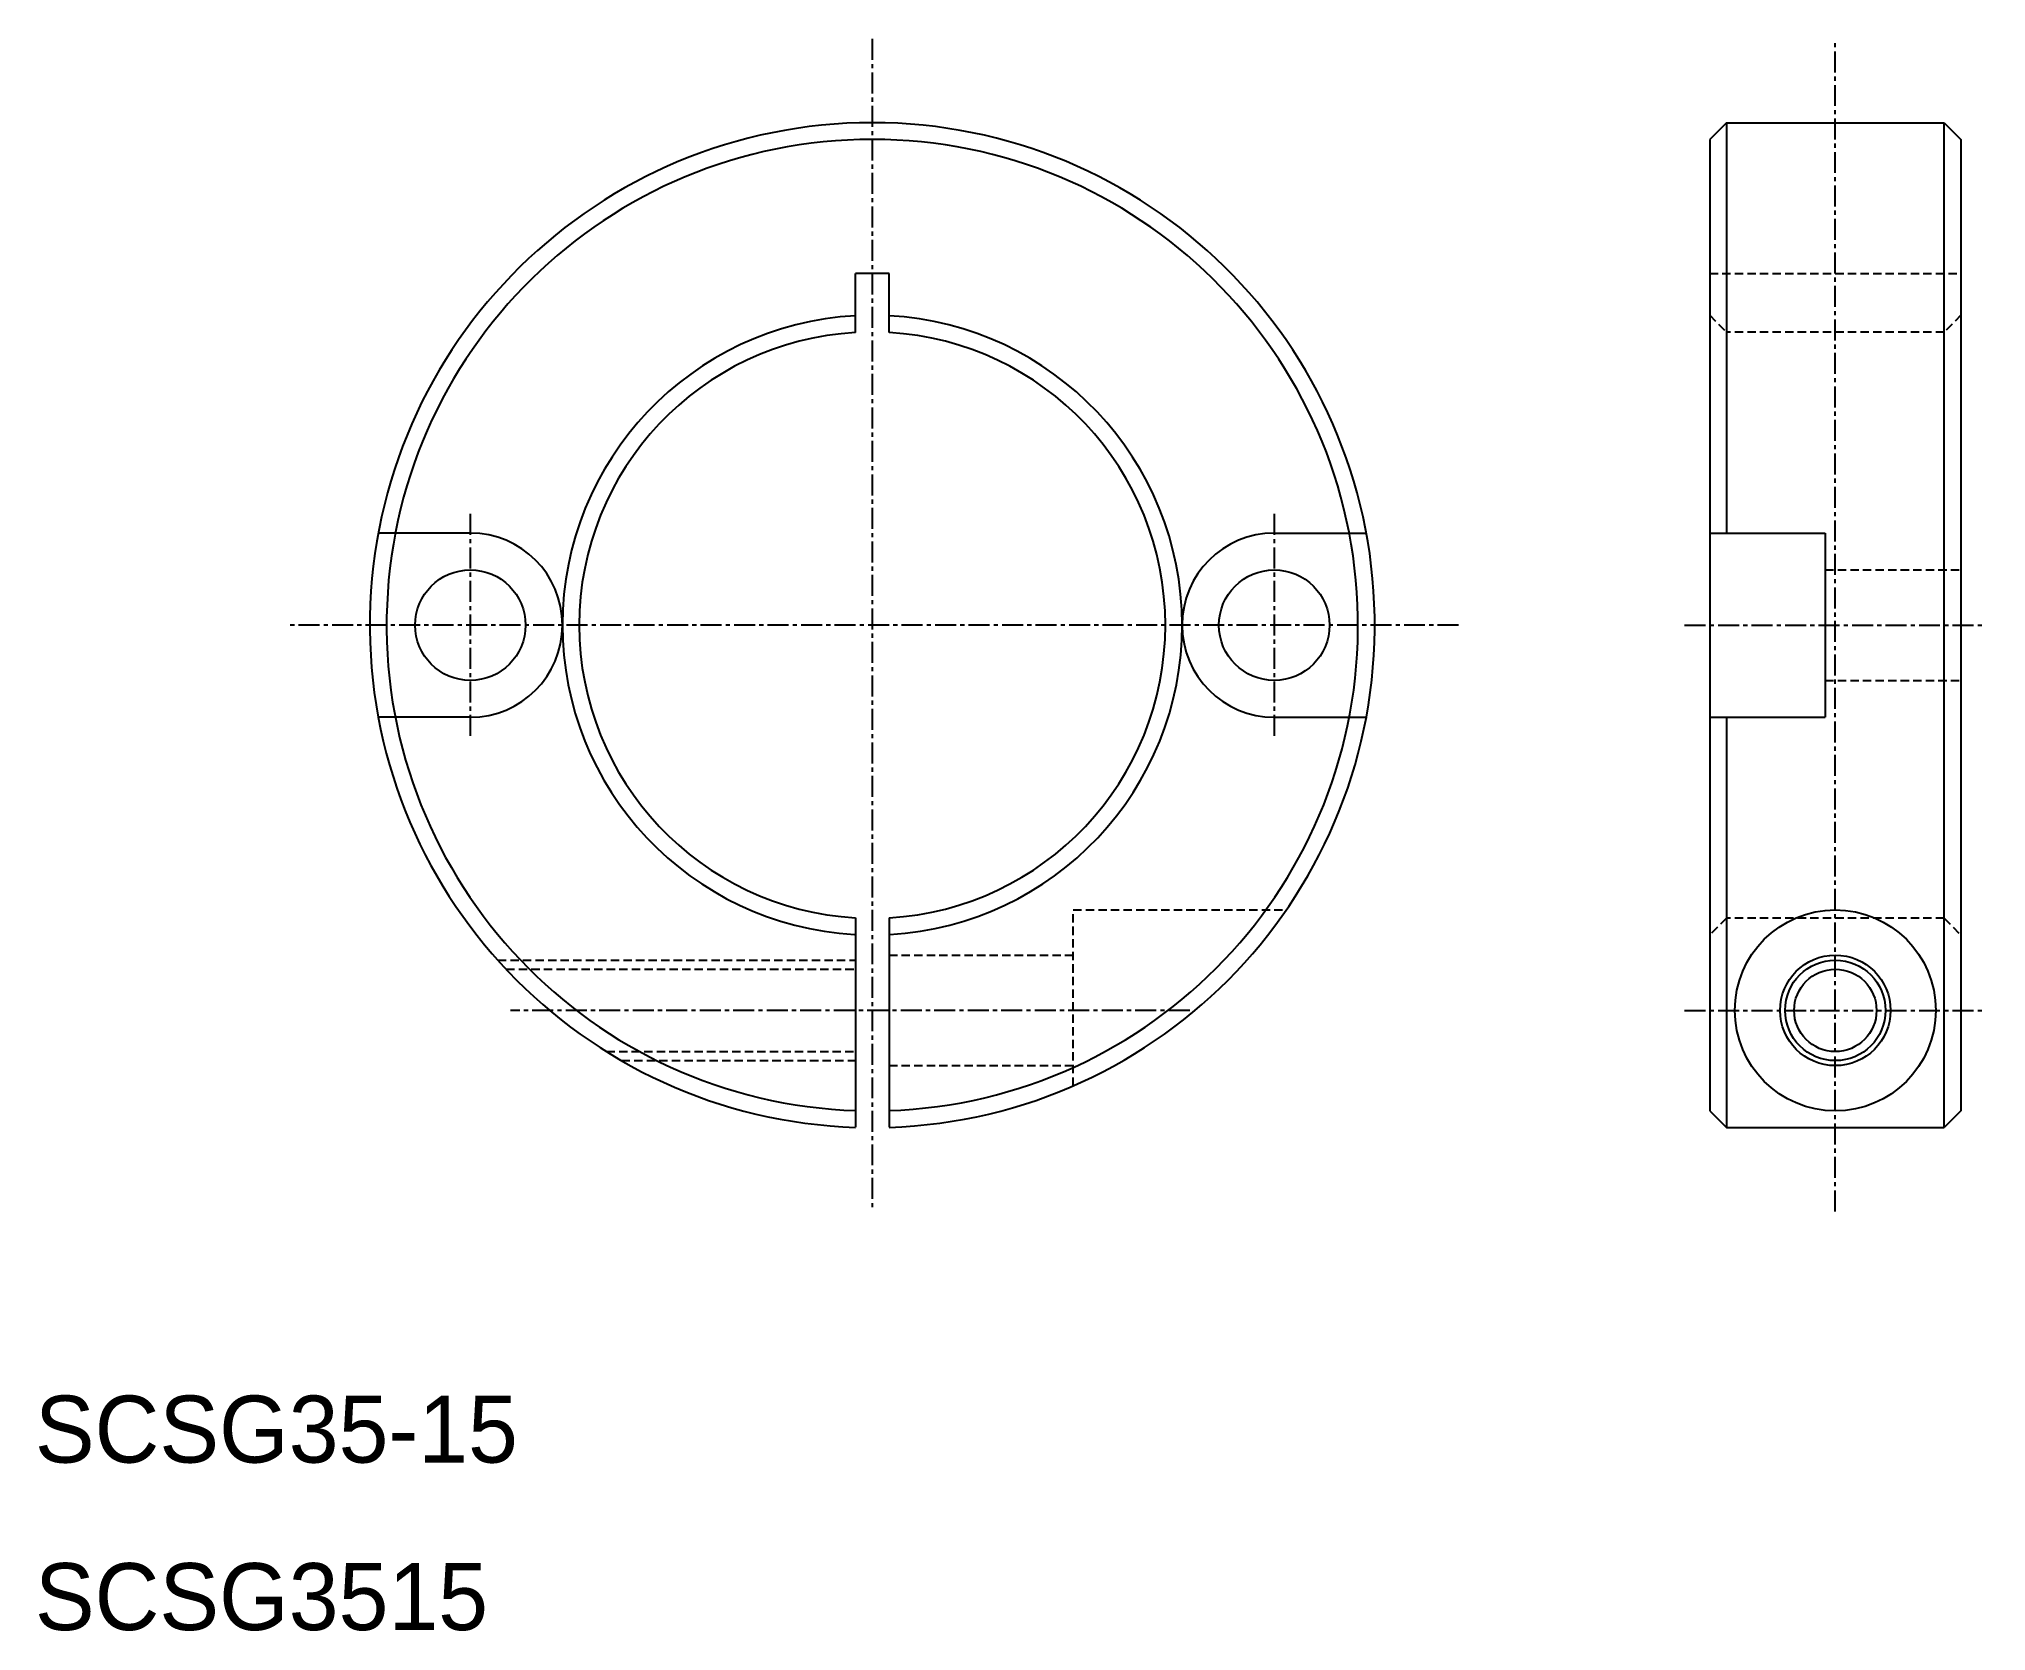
# Model space of a CAD drawing. Extents: x 10 to 126, y 10 to 105.
import ezdxf

# ---------------------------------------------------------------- set-up
doc = ezdxf.new("R2010")
doc.units = 0
doc.linetypes.add('CENTER', pattern=[2, 1.25, -0.25, 0.25, -0.25])
doc.linetypes.add('DASHED', pattern=[0.75, 0.5, -0.25])
doc.layers.get('0').update_dxf_attribs({"linetype": 'CONTINUOUS'})
doc.layers.add('CENTER', color=1, linetype='CENTER')

msp = doc.modelspace()

# ---------------------------------------------------------------- linework, layer by layer
at = {"color": 7, "linetype": 'CONTINUOUS'}
for p, q in [((111, 100), (110, 99)), ((111, 100), (124, 100)), ((111, 100), (111, 75.5)), ((124, 40), (124, 100)), ((124, 100), (125, 99)), ((110, 99), (110, 41)), ((125, 99), (125, 41)), ((61, 91), (59, 91)), ((59, 87.47), (59, 91)), ((61, 87.47), (61, 91)), ((36, 75.5), (30.51, 75.5)), ((84, 75.5), (89.49, 75.5)), ((110, 75.5), (116.9, 75.5)), ((116.9, 75.5), (116.9, 64.5)), ((36, 64.5), (30.51, 64.5)), ((84, 64.5), (89.49, 64.5)), ((110, 64.5), (116.9, 64.5)), ((111, 64.5), (111, 40)), ((59, 52.53), (59, 40.02)), ((61, 52.53), (61, 40.02)), ((110, 41), (111, 40)), ((125, 41), (124, 40)), ((111, 40), (124, 40))]:
    msp.add_line(p, q, dxfattribs=at)
at = {"color": 3, "linetype": 'DASHED'}
for p, q in [((110, 91), (125, 91)), ((110, 88.5), (111, 87.5)), ((125, 88.5), (124, 87.5)), ((124, 87.5), (111, 87.5)), ((116.9, 73.3), (125, 73.3)), ((116.9, 66.7), (125, 66.7)), ((72, 42.5), (72, 53)), ((72, 53), (84.72, 53)), ((111, 52.5), (110, 51.5)), ((124, 52.5), (111, 52.5)), ((124, 52.5), (125, 51.5)), ((37.64, 50), (59, 50)), ((61, 50.3), (72, 50.3)), ((38.14, 49.46), (59, 49.46)), ((44.13, 44.54), (59, 44.54)), ((45.03, 44), (59, 44)), ((61, 43.7), (72, 43.7))]:
    msp.add_line(p, q, dxfattribs=at)
at = {"color": 7, "linetype": 'CONTINUOUS'}
for centre, radius in [((36, 70), 3.3), ((84, 70), 3.3), ((117.5, 47), 6), ((117.5, 47), 3.3), ((117.5, 47), 2.46)]:
    msp.add_circle(centre, radius, dxfattribs=at)
at = {"color": 3}
msp.add_circle((117.5, 47), 3, dxfattribs=at)
at = {"color": 7, "linetype": 'CONTINUOUS'}
for centre, radius, start, end in [((60, 70), 30, 271.9102, 268.0898), ((60, 70), 29, 271.9102, 268.0898), ((60, 70), 18.5, 93.0986, 266.7242), ((60, 70), 18.5, 273.2758, 86.9014), ((60, 70), 17.5, 93.2758, 266.7242), ((60, 70), 17.5, 273.2758, 86.7242), ((36, 70), 5.5, 270, 90), ((84, 70), 5.5, 90, 270)]:
    msp.add_arc(centre, radius, start, end, dxfattribs=at)
at = {"layer": 'CENTER', "color": 1, "linetype": 'CENTER'}
for p, q in [((60, 105), (60, 35)), ((117.5, 35), (117.5, 105)), ((36, 76.64), (36, 63.36)), ((84, 76.64), (84, 63.36)), ((95, 70), (25, 70)), ((108.5, 70), (126.5, 70)), ((78.95, 47), (38.39, 47)), ((108.5, 47), (126.5, 47))]:
    msp.add_line(p, q, dxfattribs=at)

# ---------------------------------------------------------------- texts
at = {"color": 7, "linetype": 'CONTINUOUS'}
for s, p in [('SCSG35-15', (10, 20)), ('SCSG3515', (10, 10))]:
    msp.add_text(s, height=4, dxfattribs=at).set_placement(p)

doc.saveas('drawing.dxf')
